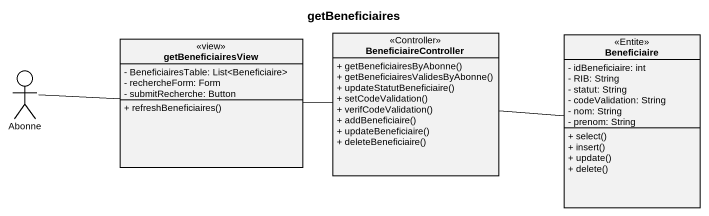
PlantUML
@startuml
title getBeneficiaires
allowmixing
hide circle
hide empty members
skinparam classAttributeIconSize 0
class getBeneficiairesView <<view>> {
  - BeneficiairesTable: List<Beneficiaire>
  - rechercheForm: Form
  - submitRecherche: Button
  + refreshBeneficiaires()
}
class BeneficiaireController <<Controller>> {
  + getBeneficiairesByAbonne()
  + getBeneficiairesValidesByAbonne()
  + updateStatutBeneficiaire()
  + setCodeValidation()
  + verifCodeValidation()
  + addBeneficiaire()
  + updateBeneficiaire()
  + deleteBeneficiaire()
}
class Beneficiaire <<Entite>> {
  - idBeneficiaire: int
  - RIB: String
  - statut: String
  - codeValidation: String
  - nom: String
  - prenom: String
  + select()
  + insert()
  + update()
  + delete()
}
actor Abonne
getBeneficiairesView -right- BeneficiaireController
BeneficiaireController -right- Beneficiaire
Abonne -right- getBeneficiairesView
@enduml
